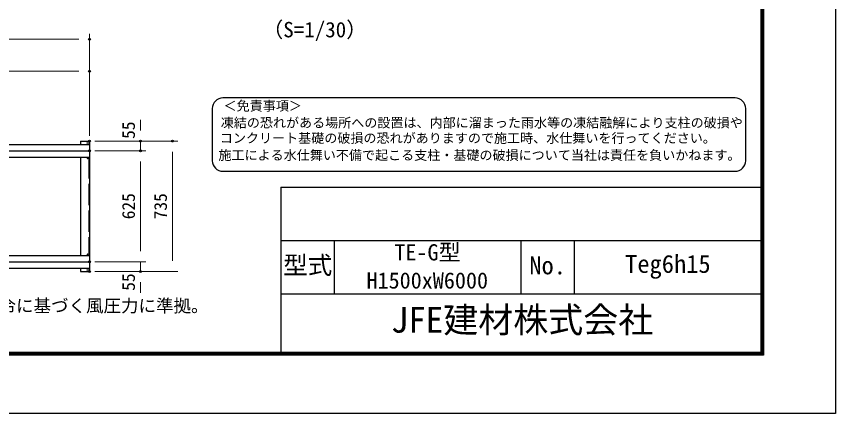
# Model space of a CAD drawing. Units: millimetres, scale not verified. Extents: x -6300 to 6300, y -4455 to 4455.
# Drawn here: x 1693 to 6300, y -4455 to -2219 of the extents above; entities that cross this region are included whole.
import ezdxf
from ezdxf.enums import TextEntityAlignment as Align

# ---------------------------------------------------------------- set-up
doc = ezdxf.new("R2010")
doc.units = ezdxf.units.MM
doc.header["$LTSCALE"] = 20
doc.header["$PDMODE"] = 32
doc.header["$PDSIZE"] = 10
doc.linetypes.add('DASHED', pattern=[7.5, 6, -1.5])
for name, color, linetype, lineweight in [('0-0_D-TTL-TXT', 7, 'Continuous', 25), ('0-1_D-STR1', 1, 'Continuous', 25), ('0-4_D-STR3', 3, 'Continuous', 13), ('0-8_D-STR-DIM', 7, 'Continuous', 13), ('0-C_D-TTL', 7, 'Continuous', 25)]:
    doc.layers.add(name, color=color, linetype=linetype, lineweight=lineweight)
doc.layers.add('0-A_Defpoints', color=8, linetype='Continuous')
doc.styles.add('ＭＳ ゴシック', font='')
doc.styles.get('ＭＳ ゴシック').set_extended_font_data('MS Gothic')

msp = doc.modelspace()

# ---------------------------------------------------------------- linework, layer by layer
at = {"layer": '0-0_D-TTL-TXT', "color": 2}
for p, q in [((5735.45, -2678.12), (2854.08, -2678.12)), ((2795.17, -2737.03), (2795.17, -3031.58)), ((5794.36, -3031.58), (5794.36, -2737.03)), ((2854.08, -3090.49), (5735.45, -3090.49))]:
    msp.add_line(p, q, dxfattribs=at)
for centre, start, end in [((2854.08, -2737.03), 90, 180), ((5735.45, -2737.03), 0, 90), ((2854.08, -3031.58), 180, 270), ((5735.45, -3031.58), 270, 0)]:
    msp.add_arc(centre, 58.91, start, end, dxfattribs=at)
at = {"layer": '0-1_D-STR1'}
for p, q in [((679.29, -2940.16), (2104.29, -2940.16)), ((2054.29, -2920.52), (2054.29, -2940.16)), ((679.29, -2975.52), (2104.29, -2975.52)), ((679.29, -3010.87), (2104.29, -3010.87)), ((2054.29, -3010.87), (2054.29, -3565.16)), ((679.29, -3565.16), (2104.29, -3565.16)), ((679.29, -3600.52), (2104.29, -3600.52)), ((679.29, -3635.87), (2104.29, -3635.87)), ((2054.29, -3635.87), (2054.29, -3655.52)), ((2054.29, -3655.52), (2104.29, -3655.52)), ((2054.29, -3655.52), (2104.29, -3655.52))]:
    msp.add_line(p, q, dxfattribs=at)
at = {"layer": '0-1_D-STR1', "linetype": 'DASHED'}
msp.add_line((2100.29, -3010.87), (2100.29, -3565.16), dxfattribs=at)
at = {"layer": '0-1_D-STR1'}
msp.add_lwpolyline([(2054.29, -2920.52), (2104.29, -2920.52), (2104.29, -3655.52)], dxfattribs=at)
at = {"layer": '0-4_D-STR3'}
for p, q in [((2100.29, -2920.52), (2100.29, -2940.16)), ((2100.29, -2940.16), (2100.29, -2920.52)), ((2091.29, -3016.02), (2091.29, -3010.87)), ((2100.29, -3016.02), (2100.29, -3010.87)), ((2091.29, -3560.02), (2091.29, -3565.16)), ((2100.29, -3560.02), (2100.29, -3565.16)), ((2100.29, -3635.87), (2100.29, -3655.52)), ((2100.29, -3635.87), (2100.29, -3655.52))]:
    msp.add_line(p, q, dxfattribs=at)
for points in [[(2091.29, -2940.16), (2091.29, -2920.52), (2100.29, -2920.52)], [(2091.29, -3635.87), (2091.29, -3655.52), (2100.29, -3655.52)]]:
    msp.add_lwpolyline(points, dxfattribs=at)
for centre in [(2095.79, -3016.02), (2095.79, -3560.02)]:
    msp.add_circle(centre, 4.5, dxfattribs=at)
at = {"layer": '0-8_D-STR-DIM'}
for p, q in [((-5235.71, -2347.53), (2044.29, -2347.53)), ((2104.29, -2890.52), (2104.29, -2317.53)), ((-1235.71, -2527.53), (2044.29, -2527.53)), ((2104.29, -2890.52), (2104.29, -2497.53)), ((2391.64, -2860.52), (2391.64, -2800.52)), ((2134.29, -2920.52), (2421.64, -2920.52)), ((2134.29, -2920.52), (2601.64, -2920.52)), ((2391.64, -2975.52), (2391.64, -2920.52)), ((2134.29, -2975.52), (2421.64, -2975.52)), ((2134.29, -2975.52), (2421.64, -2975.52)), ((2571.64, -3595.52), (2571.64, -2980.52)), ((2391.64, -3540.52), (2391.64, -3035.52)), ((2391.64, -3035.52), (2391.64, -3095.52)), ((2391.64, -3540.52), (2391.64, -3480.52)), ((2134.29, -3600.52), (2421.64, -3600.52)), ((2134.29, -3600.52), (2421.64, -3600.52)), ((2391.64, -3600.52), (2391.64, -3655.52)), ((2134.29, -3655.52), (2601.64, -3655.52)), ((2134.29, -3655.52), (2421.64, -3655.52)), ((2391.64, -3715.52), (2391.64, -3775.52))]:
    msp.add_line(p, q, dxfattribs=at)
at = {"layer": '0-A_Defpoints'}
for p in [(2104.29, -2347.53), (2104.29, -2527.53), (2104.29, -2920.52), (2104.29, -2920.52), (2391.64, -2920.52), (2571.64, -2920.52), (2104.29, -2975.52), (2391.64, -2975.52), (2104.29, -3600.52), (2104.29, -3600.52), (2104.29, -3655.52), (2104.29, -3655.52), (2391.64, -3655.52)]:
    msp.add_point(p, dxfattribs=at)
at = {"layer": '0-C_D-TTL'}
for p, q in [((3180.08, -3180.05), (3180.08, -4110.05)), ((3180.08, -3180.05), (5880.08, -3180.05)), ((3180.08, -3480.05), (5880.08, -3480.05)), ((3480.08, -3480.05), (3480.08, -3780.05)), ((4530.08, -3480.05), (4530.08, -3780.05)), ((4830.08, -3480.05), (4830.08, -3780.05)), ((3180.08, -3780.05), (5880.08, -3780.05))]:
    msp.add_line(p, q, dxfattribs=at)
at = {"layer": '0-C_D-TTL', "color": 2}
msp.add_lwpolyline([(-6299.92, 4454.95), (6300.08, 4454.95), (6300.08, -4455.05), (-6299.92, -4455.05)], close=True, dxfattribs=at)
at = {"layer": '0-C_D-TTL'}
for points in [[(-5894.92, 4124.95), (5895.08, 4124.95), (5895.08, -4125.05), (-5894.92, -4125.05)], [(-5891.17, 4121.2), (5891.33, 4121.2), (5891.33, -4121.3), (-5891.17, -4121.3)], [(-5887.42, 4117.45), (5887.58, 4117.45), (5887.58, -4117.55), (-5887.42, -4117.55)], [(-5883.67, 4113.7), (5883.83, 4113.7), (5883.83, -4113.8), (-5883.67, -4113.8)], [(-5879.92, 4109.95), (5880.08, 4109.95), (5880.08, -4110.05), (-5879.92, -4110.05)]]:
    msp.add_lwpolyline(points, close=True, dxfattribs=at)

# ---------------------------------------------------------------- texts
at = {"layer": '0-0_D-TTL-TXT', "style": 'ＭＳ ゴシック'}
for s, height, p in [('（S=1/30）', 86.66, (3075.91, -2362.77)), ('＜免責事項＞ \u3000\u3000', 53.81, (2858.45, -2765.52)), ('凍結の恐れがある場所への設置は、内部に溜まった雨水等の凍結融解により支柱の破損や', 53.81, (2842.51, -2860.36)), ('コンクリート基礎の破損の恐れがありますので施工時、水仕舞いを行ってください。', 53.81, (2837.67, -2946.87)), ('施工による水仕舞い不備で起こる支柱・基礎の破損について当社は責任を負いかねます。 ', 53.81, (2829.43, -3042.88)), ('TE-G型', 91.35, (3818.63, -3620.04)), ('型式', 101, (3193.64, -3699.85)), ('No.', 101, (4577.75, -3701.45)), ('Teg6h15', 101, (5116.3, -3692.92)), ('H1500xW6000', 91.35, (3662.07, -3778.37)), ('（設計条件）風荷重：昭和57年改正 建築基準法・同施行令に基づく風圧力に準拠。', 72.14, (-915.82, -3905.46)), ('JFE建材株式会社', 144.3, (3799.12, -4042.48))]:
    msp.add_text(s, height=height, dxfattribs=at).set_placement(p, align=Align.BOTTOM_LEFT)
at = {"layer": '0-8_D-STR-DIM', "style": 'ＭＳ ゴシック'}
for s, p in [('55', (2381.52, -2908.44)), ('625', (2381.52, -3360.92)), ('735', (2561.52, -3361.29)), ('55', (2381.52, -3763.51))]:
    msp.add_text(s, height=72.14, rotation=90, dxfattribs=at).set_placement(p, align=Align.BOTTOM_LEFT)

doc.saveas('drawing.dxf')
